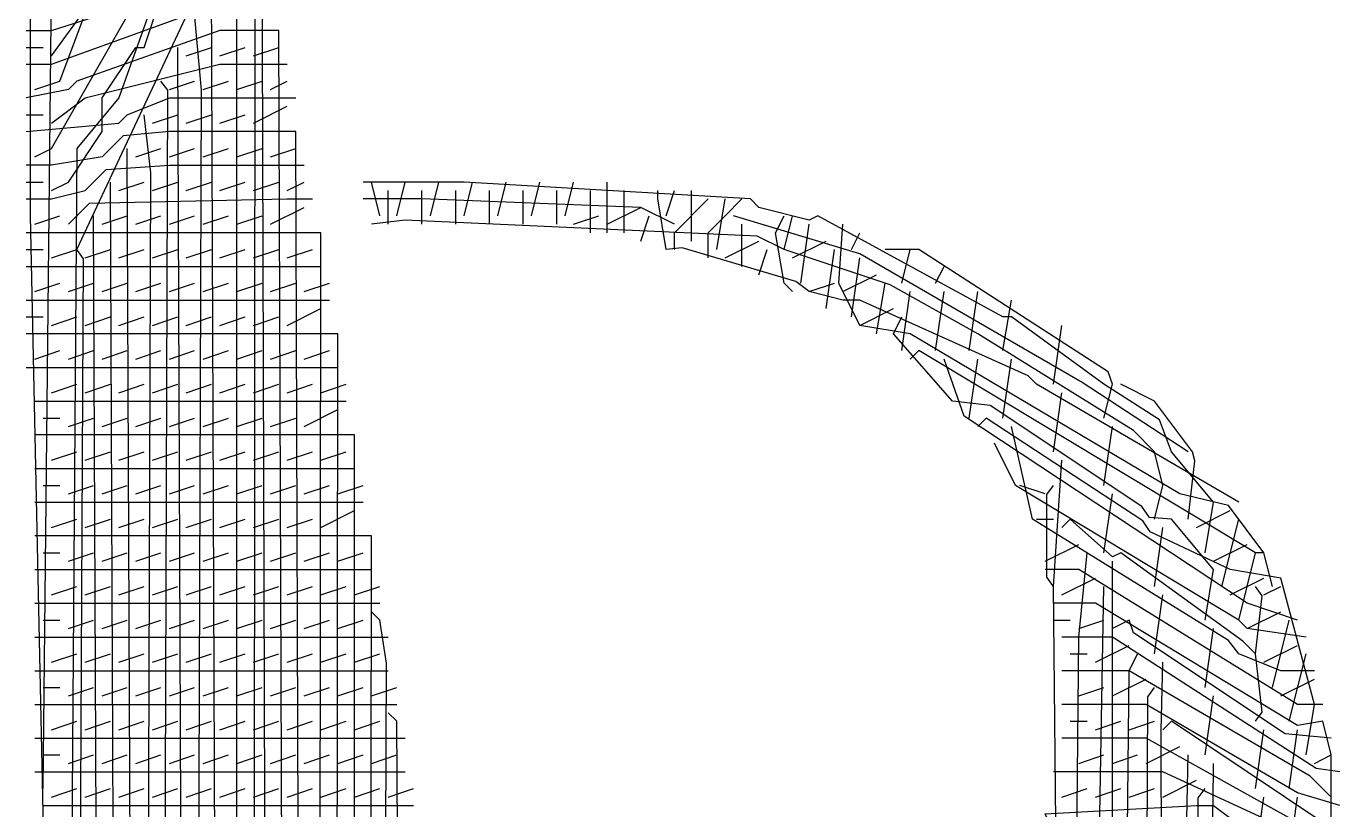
# Model space of a CAD drawing. Header units: inches. Extents: x -97096 to 280004, y -37912 to 97116.
# Drawn here: x 92687 to 93530, y 80807 to 81310 of the extents above; entities that cross this region are included whole.
import ezdxf

# ---------------------------------------------------------------- set-up
doc = ezdxf.new("R2010")
doc.units = ezdxf.units.IN
doc.header["$LTSCALE"] = 1000
doc.header["$MEASUREMENT"] = 0
doc.layers.add('GPS提资', color=1, linetype='Continuous')
doc.layers.add('TK', color=101, linetype='Continuous')

# ---------------------------------------------------------------- blocks, each defined once
blk = doc.blocks.new('A0-150')
at = {"layer": 'TK'}
for points in [[(167996.93, 117857.16), (167996.93, 119299.96)], [(167975.32, 119289.15), (167975.32, 119283.75), (167953.7, 119251.33), (167948.3, 119251.33), (167921.28, 119175.67), (167894.26, 119143.25), (167886.16, 118019.27), (167894.26, 117824.74), (167898.58, 117905.25), (167898.58, 117917.14), (167894.26, 118213.81), (167883.45, 118213.81), (167864.54, 119100.02), (167864.54, 119229.71), (167899.67, 119254.03), (167905.07, 119251.33), (168001.8, 119293.47), (168007.74, 119289.15)], [(168007.74, 117862.56), (168018.55, 117878.78), (168017.47, 117883.64), (168013.14, 119283.75), (168002.34, 119294.56)], [(167867.24, 119137.85), (167878.05, 119143.25), (167942.9, 119256.73), (167942.9, 119272.94)], [(167878.05, 119116.23), (167888.86, 119121.64), (167910.47, 119154.06), (167910.47, 119175.67), (167932.09, 119208.1), (167937.49, 119208.1), (167959.11, 119272.94)], [(167878.05, 119073), (167894.26, 119078.41), (167975.32, 119251.33), (167969.91, 119272.94)], [(167861.84, 119218.9), (167878.05, 119218.9), (168006.66, 119259.97), (168018.55, 119251.33)], [(167878.05, 119202.69), (167921.28, 119262.13)], [(167867.24, 119181.08), (167883.45, 119186.48), (167899.67, 119229.71), (167905.07, 119251.33)], [(167986.12, 117851.76), (167980.72, 119251.33)], [(168007.74, 117857.16), (168008.82, 119245.38), (168013.14, 119251.33)], [(167861.84, 119197.29), (167878.05, 119197.29), (167996.93, 119240.52), (168023.95, 119240.52)], [(167872.65, 118732.57), (167878.05, 119245.92)], [(167932.09, 117840.95), (167969.91, 117846.35), (167974.24, 119180.54), (167969.91, 119229.71)], [(168029.35, 117873.37), (168028.27, 118034.94), (168023.95, 119218.9), (167986.12, 119218.9), (167894.26, 119186.48), (167888.86, 119181.08), (167861.84, 119175.67)], [(167861.84, 119208.1), (167872.65, 119208.1)], [(167964.51, 117846.35), (167959.11, 119208.1)], [(167964.51, 119202.69), (167980.72, 119208.1)], [(167986.12, 119202.69), (168002.34, 119208.1)], [(168007.74, 119202.69), (168023.95, 119208.1)], [(167878.05, 119159.46), (167899.67, 119175.67), (167986.12, 119197.29), (168029.35, 119197.29)], [(167948.3, 117846.35), (167952.62, 119180.54), (167948.3, 119186.48)], [(167953.7, 119181.08), (167969.91, 119186.48)], [(167975.32, 119181.08), (167991.53, 119186.48)], [(167996.93, 119181.08), (168013.14, 119186.48)], [(168018.55, 119181.08), (168029.35, 119186.48)], [(167861.84, 119154.06), (167921.28, 119159.46), (167926.68, 119164.87), (167953.7, 119175.67), (168034.76, 119175.67)], [(167861.84, 119164.87), (167872.65, 119164.87)], [(167888.86, 117835.55), (167937.49, 117835.55), (167941.81, 119127.58), (167937.49, 119164.87)], [(167942.9, 119159.46), (167959.11, 119164.87)], [(167964.51, 119159.46), (167980.72, 119164.87)], [(167986.12, 119159.46), (168002.34, 119164.87)], [(168007.74, 119159.46), (168029.35, 119170.27)], [(167888.86, 117857.16), (167953.7, 117857.16), (168018.55, 117862.56), (168023.41, 117869.05), (168040.16, 117867.97), (168039.08, 117883.64), (168034.76, 119154.06), (167953.7, 119154.06), (167923.98, 119151.36), (167910.47, 119137.85), (167878.05, 119132.44), (167861.84, 119132.44)], [(167932.09, 117835.55), (167926.68, 119143.25)], [(167932.09, 119137.85), (167948.3, 119143.25)], [(167953.7, 119137.85), (167969.91, 119143.25)], [(167975.32, 119137.85), (167991.53, 119143.25)], [(167996.93, 119137.85), (168013.14, 119143.25)], [(168018.55, 119137.85), (168034.76, 119143.25)], [(167861.84, 119110.83), (167878.05, 119110.83), (167899.67, 119116.23), (167913.17, 119129.74), (167953.7, 119132.44), (168040.16, 119132.44)], [(167861.84, 119121.64), (167872.65, 119121.64)], [(167921.28, 117830.14), (167915.88, 119121.64)], [(167921.28, 119116.23), (167937.49, 119121.64)], [(167942.9, 119116.23), (167959.11, 119121.64)], [(167964.51, 119116.23), (167980.72, 119121.64)], [(167986.12, 119116.23), (168002.34, 119121.64)], [(168007.74, 119116.23), (168023.95, 119121.64)], [(168029.35, 119116.23), (168040.16, 119121.64)], [(168618.36, 118883.87), (168623.77, 118916.29), (168596.75, 118948.72), (168589.18, 118969.25), (168553.52, 118991.95), (168494.08, 119035.18), (168488.67, 119035.18), (168369.79, 119100.02), (168364.39, 119097.32), (168331.96, 119105.42), (168326.56, 119110.83), (168142.83, 119121.64), (168077.99, 119121.64)], [(168088.8, 119100.02), (168083.39, 119121.64)], [(168094.2, 119094.62), (168094.2, 119116.23)], [(168099.6, 119100.02), (168105.01, 119121.64)], [(168115.81, 119094.62), (168115.81, 119116.23)], [(168121.22, 119100.02), (168126.62, 119121.64)], [(168137.43, 119094.62), (168137.43, 119116.23)], [(168142.83, 119100.02), (168148.24, 119121.64)], [(168159.04, 119094.62), (168159.04, 119116.23)], [(168164.45, 119100.02), (168169.85, 119121.64)], [(168180.66, 119094.62), (168180.66, 119116.23)], [(168186.06, 119100.02), (168191.47, 119121.64)], [(168202.27, 119094.62), (168202.27, 119116.23)], [(168207.68, 119100.02), (168213.08, 119121.64)], [(168223.89, 119089.21), (168223.89, 119116.23)], [(168234.7, 119089.21), (168234.7, 119121.64)], [(168245.5, 119089.21), (168245.5, 119116.23)], [(168639.98, 118916.29), (168510.29, 118991.95), (168504.88, 118997.35), (168396.81, 119045.98), (168386, 119045.98), (168364.39, 119051.39), (168355.74, 119057.87), (168282.79, 119079.49), (168272.52, 119078.41), (168267.12, 119110.83), (168267.12, 119116.23)], [(168272.52, 119100.02), (168277.93, 119116.23)], [(168288.73, 119083.81), (168288.73, 119116.23)], [(167888.86, 119094.62), (167902.37, 119108.13), (168029.35, 119110.83), (168045.57, 119110.83)], [(168018.55, 119094.62), (168040.16, 119105.42)], [(168277.93, 119094.62), (168256.31, 119105.42), (168115.81, 119110.83), (168077.99, 119110.83)], [(168234.7, 119094.62), (168256.31, 119105.42)], [(168277.93, 119078.41), (168277.93, 119089.21), (168299.54, 119110.83)], [(168299.54, 119073), (168299.54, 119089.21), (168310.35, 119100.02), (168321.16, 119110.83)], [(168304.95, 119078.41), (168310.35, 119110.83)], [(167867.24, 119094.62), (167883.45, 119100.02)], [(167910.47, 117830.14), (167905.07, 119100.02)], [(167910.47, 119094.62), (167926.68, 119100.02)], [(167932.09, 119094.62), (167948.3, 119100.02)], [(167953.7, 119094.62), (167969.91, 119100.02)], [(167975.32, 119094.62), (167991.53, 119100.02)], [(167996.93, 119094.62), (168013.14, 119100.02)], [(168585.94, 118905.49), (168591.34, 118927.1), (168585.94, 118948.72), (168572.43, 118962.23), (168472.46, 119024.37), (168416.26, 119055.71), (168348.18, 119078.41), (168330.88, 119087.05), (168105.01, 119097.32), (168083.39, 119094.62)], [(168213.08, 119094.62), (168229.29, 119100.02)], [(168256.31, 119083.81), (168261.72, 119100.02)], [(168607.55, 118948.72), (168539.47, 118993.03), (168396.81, 119075.7), (168315.75, 119100.02)], [(168353.58, 119051.39), (168348.18, 119056.79), (168342.77, 119089.21), (168348.18, 119100.02)], [(168348.18, 119078.41), (168353.58, 119100.02)], [(168050.97, 117873.37), (168049.89, 118003.6), (168050.97, 119089.21), (167861.84, 119089.21)], [(168321.16, 119067.6), (168321.16, 119094.62)], [(168358.98, 119056.79), (168364.39, 119094.62)], [(168661.59, 118862.26), (168656.19, 118883.87), (168633.49, 118914.13), (168602.15, 118921.7), (168429.23, 119024.37), (168396.81, 119029.77), (168383.3, 119056.79), (168386, 119094.62)], [(168391.41, 119078.41), (168396.81, 119089.21)], [(168310.35, 119073), (168331.96, 119083.81)], [(168353.58, 119073), (168375.19, 119083.81)], [(167861.84, 119078.41), (167872.65, 119078.41)], [(167894.26, 118213.81), (167898.58, 119072.46), (167894.26, 119078.41)], [(167899.67, 119073), (167915.88, 119078.41)], [(167921.28, 119073), (167937.49, 119078.41)], [(167942.9, 119073), (167959.11, 119078.41)], [(167964.51, 119073), (167980.72, 119078.41)], [(167986.12, 119073), (168002.34, 119078.41)], [(168007.74, 119073), (168023.95, 119078.41)], [(168029.35, 119073), (168045.57, 119078.41)], [(168331.96, 119062.19), (168337.37, 119078.41)], [(168375.19, 119040.58), (168380.6, 119078.41)], [(168391.41, 119035.18), (168396.81, 119073)], [(168553.52, 118970.33), (168558.92, 118991.95), (168556.22, 119000.05), (168434.64, 119078.41), (168413.02, 119078.41)], [(168423.83, 119056.79), (168429.23, 119078.41)], [(167861.84, 119067.6), (168050.97, 119067.6)], [(168445.44, 119056.79), (168450.85, 119067.6)], [(167867.24, 119051.39), (167883.45, 119056.79)], [(167888.86, 119051.39), (167905.07, 119056.79)], [(167910.47, 119051.39), (167926.68, 119056.79)], [(167932.09, 119051.39), (167948.3, 119056.79)], [(167953.7, 119051.39), (167969.91, 119056.79)], [(167975.32, 119051.39), (167991.53, 119056.79)], [(167996.93, 119051.39), (168013.14, 119056.79)], [(168018.55, 119051.39), (168034.76, 119056.79)], [(168040.16, 119051.39), (168056.37, 119056.79)], [(168364.39, 119051.39), (168380.6, 119056.79)], [(168386, 119051.39), (168407.62, 119062.19)], [(168407.62, 119024.37), (168413.02, 119056.79)], [(168423.83, 119013.56), (168429.23, 119051.39)], [(168445.44, 119013.56), (168450.85, 119051.39)], [(168467.06, 119013.56), (168472.46, 119051.39)], [(167861.84, 119045.98), (168056.37, 119045.98)], [(168029.35, 119029.77), (168050.97, 119040.58)], [(168396.81, 119029.77), (168418.42, 119040.58)], [(168488.67, 119013.56), (168494.08, 119045.98)], [(167861.84, 119035.18), (167872.65, 119035.18)], [(167878.05, 119029.77), (167894.26, 119035.18)], [(167899.67, 119029.77), (167915.88, 119035.18)], [(167921.28, 119029.77), (167937.49, 119035.18)], [(167942.9, 119029.77), (167959.11, 119035.18)], [(167964.51, 119029.77), (167980.72, 119035.18)], [(167986.12, 119029.77), (168002.34, 119035.18)], [(168007.74, 119029.77), (168023.95, 119035.18)], [(168618.36, 118840.64), (168623.77, 118873.06), (168596.75, 118905.49), (168582.7, 118906.57), (168577.83, 118913.59), (168480.57, 118978.44), (168456.25, 118981.14), (168418.42, 119024.37), (168423.83, 119035.18)], [(168521.09, 118991.95), (168526.5, 119029.77)], [(168061.78, 117878.78), (168060.7, 118013.33), (168061.78, 119024.37), (167861.84, 119024.37)], [(167867.24, 119008.16), (167883.45, 119013.56)], [(167888.86, 119008.16), (167905.07, 119013.56)], [(167910.47, 119008.16), (167926.68, 119013.56)], [(167932.09, 119008.16), (167948.3, 119013.56)], [(167953.7, 119008.16), (167969.91, 119013.56)], [(167975.32, 119008.16), (167991.53, 119013.56)], [(167996.93, 119008.16), (168013.14, 119013.56)], [(168018.55, 119008.16), (168034.76, 119013.56)], [(168040.16, 119008.16), (168056.37, 119013.56)], [(168656.19, 118883.87), (168650.78, 118883.87), (168434.64, 119013.56), (168429.23, 119008.16)], [(168677.8, 118840.64), (168645.38, 118851.45), (168463.82, 118971.41), (168450.85, 119008.16)], [(168467.06, 118970.33), (168472.46, 119008.16)], [(168488.67, 118970.33), (168494.08, 119008.16)], [(167861.84, 119002.75), (168061.78, 119002.75)], [(167878.05, 118986.54), (167894.26, 118991.95)], [(167899.67, 118986.54), (167915.88, 118991.95)], [(167921.28, 118986.54), (167937.49, 118991.95)], [(167942.9, 118986.54), (167959.11, 118991.95)], [(167964.51, 118986.54), (167980.72, 118991.95)], [(167986.12, 118986.54), (168002.34, 118991.95)], [(168007.74, 118986.54), (168023.95, 118991.95)], [(168029.35, 118986.54), (168045.57, 118991.95)], [(168050.97, 118986.54), (168067.18, 118991.95)], [(168607.55, 118905.49), (168611.88, 118942.77), (168610.26, 118948.72), (168585.94, 118981.14), (168564.32, 118991.95)], [(167867.24, 118981.14), (168067.18, 118981.14)], [(168521.09, 118948.72), (168526.5, 118986.54)], [(167872.65, 118970.33), (167883.45, 118970.33)], [(167888.86, 118964.93), (167905.07, 118970.33)], [(167910.47, 118964.93), (167926.68, 118970.33)], [(167932.09, 118964.93), (167948.3, 118970.33)], [(167953.7, 118964.93), (167969.91, 118970.33)], [(167975.32, 118964.93), (167991.53, 118970.33)], [(167996.93, 118964.93), (168013.14, 118970.33)], [(168018.55, 118964.93), (168034.76, 118970.33)], [(168040.16, 118964.93), (168061.78, 118975.73)], [(168683.21, 118754.18), (168688.61, 118786.6), (168667, 118867.66), (168634.57, 118873.06), (168583.24, 118897.38), (168578.37, 118904.41), (168477.87, 118970.33), (168472.46, 118964.93)], [(168688.61, 118808.22), (168667, 118808.22), (168639.98, 118819.03), (168633.49, 118827.67), (168507.59, 118905.49), (168494.08, 118964.93)], [(168553.52, 118927.1), (168558.92, 118964.93)], [(167888.86, 117878.78), (167899.67, 117878.78), (168072.58, 117884.18), (168072.58, 117889.58), (168072.58, 118959.52), (167867.24, 118959.52)], [(168683.21, 118829.83), (168645.38, 118835.24), (168639.98, 118840.64), (168496.78, 118927.1), (168483.27, 118954.12)], [(167878.05, 118943.31), (167894.26, 118948.72)], [(167899.67, 118943.31), (167915.88, 118948.72)], [(167921.28, 118943.31), (167937.49, 118948.72)], [(167942.9, 118943.31), (167959.11, 118948.72)], [(167964.51, 118943.31), (167980.72, 118948.72)], [(167986.12, 118943.31), (168002.34, 118948.72)], [(168007.74, 118943.31), (168023.95, 118948.72)], [(168029.35, 118943.31), (168045.57, 118948.72)], [(168050.97, 118943.31), (168067.18, 118948.72)], [(167867.24, 118937.91), (168072.58, 118937.91)], [(168521.09, 118862.26), (168526.5, 118943.31)], [(167872.65, 118927.1), (167883.45, 118927.1)], [(167888.86, 118921.7), (167905.07, 118927.1)], [(167910.47, 118921.7), (167926.68, 118927.1)], [(167932.09, 118921.7), (167948.3, 118927.1)], [(167953.7, 118921.7), (167969.91, 118927.1)], [(167975.32, 118921.7), (167991.53, 118927.1)], [(167996.93, 118921.7), (168013.14, 118927.1)], [(168018.55, 118921.7), (168034.76, 118927.1)], [(168040.16, 118921.7), (168056.37, 118927.1)], [(168061.78, 118921.7), (168077.99, 118927.1)], [(168515.69, 118921.7), (168499.48, 118927.1)], [(168526.5, 118251.63), (168526.5, 118321.88), (168521.09, 118862.26), (168516.77, 118868.2), (168516.77, 118921.16), (168521.09, 118927.1)], [(168553.52, 118883.87), (168558.92, 118921.7)], [(167867.24, 118916.29), (168077.99, 118916.29)], [(167878.05, 118900.08), (167894.26, 118905.49)], [(167899.67, 118900.08), (167915.88, 118905.49)], [(167921.28, 118900.08), (167937.49, 118905.49)], [(167942.9, 118900.08), (167959.11, 118905.49)], [(167964.51, 118900.08), (167980.72, 118905.49)], [(167986.12, 118900.08), (168002.34, 118905.49)], [(168007.74, 118900.08), (168023.95, 118905.49)], [(168029.35, 118900.08), (168045.57, 118905.49)], [(168050.97, 118900.08), (168072.58, 118910.89)], [(168510.29, 118905.49), (168521.09, 118905.49)], [(168650.78, 118775.8), (168655.11, 118781.74), (168650.78, 118819.03), (168642.68, 118827.13), (168564.32, 118883.87), (168558.92, 118881.17), (168531.9, 118905.49), (168526.5, 118900.08)], [(168612.96, 118900.08), (168634.57, 118910.89)], [(168629.17, 118862.26), (168639.98, 118905.49)], [(168077.99, 117889.58), (168082.31, 118025.22), (168083.39, 118894.68), (167867.24, 118894.68)], [(168585.94, 118862.26), (168591.34, 118900.08)], [(168515.69, 118878.47), (168537.31, 118889.27)], [(168623.77, 118878.47), (168645.38, 118889.27)], [(167872.65, 118883.87), (167883.45, 118883.87)], [(167888.86, 118878.47), (167905.07, 118883.87)], [(167910.47, 118878.47), (167926.68, 118883.87)], [(167932.09, 118878.47), (167948.3, 118883.87)], [(167953.7, 118878.47), (167969.91, 118883.87)], [(167975.32, 118878.47), (167991.53, 118883.87)], [(167996.93, 118878.47), (168013.14, 118883.87)], [(168018.55, 118878.47), (168034.76, 118883.87)], [(168040.16, 118878.47), (168056.37, 118883.87)], [(168061.78, 118878.47), (168077.99, 118883.87)], [(168240.1, 118267.85), (168256.31, 118267.85), (168299.54, 118273.25), (168313.05, 118286.76), (168461.65, 118289.46), (168556.22, 118292.16), (168558.92, 118635.3), (168558.92, 118878.47)], [(168494.08, 118230.02), (168531.9, 118257.04), (168537.31, 118829.83), (168542.71, 118883.87)], [(168639.98, 118840.64), (168650.78, 118883.87)], [(167867.24, 118873.06), (168083.39, 118873.06)], [(168694.01, 118786.6), (168677.8, 118786.6), (168537.31, 118873.06), (168515.69, 118873.06)], [(167878.05, 118856.85), (167894.26, 118862.26)], [(167899.67, 118856.85), (167915.88, 118862.26)], [(167921.28, 118856.85), (167937.49, 118862.26)], [(167942.9, 118856.85), (167959.11, 118862.26)], [(167964.51, 118856.85), (167980.72, 118862.26)], [(167986.12, 118856.85), (168002.34, 118862.26)], [(168007.74, 118856.85), (168023.95, 118862.26)], [(168029.35, 118856.85), (168045.57, 118862.26)], [(168050.97, 118856.85), (168067.18, 118862.26)], [(168072.58, 118856.85), (168088.8, 118862.26)], [(168526.5, 118856.85), (168548.11, 118867.66)], [(168537.31, 118273.25), (168543.25, 118277.57), (168553.52, 118862.26)], [(168634.57, 118856.85), (168656.19, 118867.66)], [(168650.78, 118819.03), (168655.11, 118856.31), (168650.78, 118862.26)], [(168656.19, 118856.85), (168667, 118862.26)], [(168585.94, 118819.03), (168591.34, 118856.85)], [(167867.24, 118851.45), (168088.8, 118851.45)], [(168061.78, 117884.18), (168089.34, 117888.5), (168093.12, 118813.08), (168088.8, 118840.64), (168083.39, 118846.04)], [(168667, 118575.86), (168699.42, 118592.07), (168699.42, 118721.76), (168699.42, 118754.18), (168694.01, 118775.8), (168677.8, 118773.09), (168548.11, 118851.45), (168521.09, 118851.45)], [(168645.38, 118835.24), (168667, 118846.04)], [(167872.65, 118840.64), (167883.45, 118840.64)], [(167888.86, 118835.24), (167905.07, 118840.64)], [(167910.47, 118835.24), (167926.68, 118840.64)], [(167932.09, 118835.24), (167948.3, 118840.64)], [(167953.7, 118835.24), (167969.91, 118840.64)], [(167975.32, 118835.24), (167991.53, 118840.64)], [(167996.93, 118835.24), (168013.14, 118840.64)], [(168018.55, 118835.24), (168034.76, 118840.64)], [(168040.16, 118835.24), (168056.37, 118840.64)], [(168061.78, 118835.24), (168077.99, 118840.64)], [(168521.09, 118840.64), (168531.9, 118840.64)], [(168537.31, 118835.24), (168553.52, 118840.64)], [(168699.42, 118764.99), (168669.7, 118767.69), (168572.43, 118832.54), (168569.73, 118840.64), (168558.92, 118835.24)], [(168661.59, 118797.41), (168672.4, 118840.64)], [(167867.24, 118829.83), (168094.2, 118829.83)], [(168704.82, 118743.37), (168689.69, 118745.54), (168558.92, 118829.83), (168526.5, 118829.83)], [(168618.36, 118797.41), (168623.77, 118835.24)], [(167878.05, 118813.62), (167894.26, 118819.03)], [(167899.67, 118813.62), (167915.88, 118819.03)], [(167921.28, 118813.62), (167937.49, 118819.03)], [(167942.9, 118813.62), (167959.11, 118819.03)], [(167964.51, 118813.62), (167980.72, 118819.03)], [(167986.12, 118813.62), (168002.34, 118819.03)], [(168007.74, 118813.62), (168023.95, 118819.03)], [(168029.35, 118813.62), (168045.57, 118819.03)], [(168050.97, 118813.62), (168067.18, 118819.03)], [(168072.58, 118813.62), (168088.8, 118819.03)], [(168531.9, 118819.03), (168542.71, 118819.03)], [(168548.11, 118813.62), (168569.73, 118824.43)], [(168548.11, 118294.86), (168564.32, 118300.27), (168569.73, 118808.22), (168575.13, 118819.03)], [(168656.19, 118813.62), (168677.8, 118824.43)], [(168672.4, 118775.8), (168683.21, 118819.03)], [(168558.92, 118316.48), (168591.34, 118338.09), (168590.26, 118769.85), (168591.34, 118813.62)], [(167867.24, 118808.22), (168094.2, 118808.22)], [(168699.42, 118727.16), (168685.91, 118740.67), (168569.73, 118808.22), (168526.5, 118808.22)], [(168558.92, 118792.01), (168580.54, 118802.82)], [(168667, 118792.01), (168688.61, 118802.82)], [(167872.65, 118797.41), (167883.45, 118797.41)], [(167888.86, 118792.01), (167905.07, 118797.41)], [(167910.47, 118792.01), (167926.68, 118797.41)], [(167932.09, 118792.01), (167948.3, 118797.41)], [(167953.7, 118792.01), (167969.91, 118797.41)], [(167975.32, 118792.01), (167991.53, 118797.41)], [(167996.93, 118792.01), (168013.14, 118797.41)], [(168018.55, 118792.01), (168034.76, 118797.41)], [(168040.16, 118792.01), (168056.37, 118797.41)], [(168061.78, 118792.01), (168077.99, 118797.41)], [(168083.39, 118792.01), (168099.6, 118797.41)], [(168234.7, 118311.08), (168256.31, 118311.08), (168321.16, 118316.48), (168334.67, 118329.99), (168461.65, 118332.69), (168577.83, 118335.39), (168580.54, 118548.84), (168581.62, 118791.47), (168585.94, 118797.41)], [(168537.31, 118792.01), (168553.52, 118797.41)], [(167867.24, 118786.6), (168099.6, 118786.6)], [(168704.82, 118721.76), (168677.8, 118729.86), (168580.54, 118786.6), (168526.5, 118786.6)], [(168618.36, 118754.18), (168623.77, 118792.01)], [(168105.01, 117894.99), (168099.6, 118775.8), (168094.2, 118781.2)], [(167878.05, 118770.39), (167894.26, 118775.8)], [(167899.67, 118770.39), (167915.88, 118775.8)], [(167921.28, 118770.39), (167937.49, 118775.8)], [(167942.9, 118770.39), (167959.11, 118775.8)], [(167964.51, 118770.39), (167980.72, 118775.8)], [(167986.12, 118770.39), (168002.34, 118775.8)], [(168007.74, 118770.39), (168023.95, 118775.8)], [(168029.35, 118770.39), (168045.57, 118775.8)], [(168050.97, 118770.39), (168067.18, 118775.8)], [(168072.58, 118770.39), (168088.8, 118775.8)], [(168531.9, 118775.8), (168542.71, 118775.8)], [(168548.11, 118770.39), (168564.32, 118775.8)], [(168569.73, 118770.39), (168585.94, 118775.8)], [(168704.82, 118710.95), (168694.01, 118710.95), (168596.75, 118775.8), (168591.34, 118770.39)], [(168650.78, 118732.57), (168656.19, 118770.39)], [(168672.4, 118732.57), (168677.8, 118770.39)], [(167867.24, 118764.99), (168105.01, 118764.99)], [(168704.82, 118700.14), (168677.8, 118710.95), (168580.54, 118764.99), (168526.5, 118764.99)], [(168580.54, 118748.78), (168602.15, 118759.59)], [(167872.65, 118754.18), (167883.45, 118754.18)], [(167888.86, 118748.78), (167905.07, 118754.18)], [(167910.47, 118748.78), (167926.68, 118754.18)], [(167932.09, 118748.78), (167948.3, 118754.18)], [(167953.7, 118748.78), (167969.91, 118754.18)], [(167975.32, 118748.78), (167991.53, 118754.18)], [(167996.93, 118748.78), (168013.14, 118754.18)], [(168018.55, 118748.78), (168034.76, 118754.18)], [(168040.16, 118748.78), (168056.37, 118754.18)], [(168061.78, 118748.78), (168077.99, 118754.18)], [(168083.39, 118748.78), (168099.6, 118754.18)], [(168537.31, 118748.78), (168553.52, 118754.18)], [(168558.92, 118748.78), (168575.13, 118754.18)], [(168602.15, 118359.71), (168599.45, 118365.11), (168607.55, 118754.18)], [(168688.61, 118748.78), (168699.42, 118754.18)], [(167867.24, 118743.37), (168105.01, 118743.37)], [(168699.42, 118683.93), (168661.59, 118710.95), (168591.34, 118743.37), (168521.09, 118743.37)], [(168612.96, 118381.32), (168618.36, 118386.73), (168623.77, 118743.37), (168623.77, 118748.78)], [(168591.34, 118727.16), (168612.96, 118737.97)], [(167878.05, 118727.16), (167894.26, 118732.57)], [(167899.67, 118727.16), (167915.88, 118732.57)], [(167921.28, 118727.16), (167937.49, 118732.57)], [(167942.9, 118727.16), (167959.11, 118732.57)], [(167964.51, 118727.16), (167980.72, 118732.57)], [(167986.12, 118727.16), (168002.34, 118732.57)], [(168007.74, 118727.16), (168023.95, 118732.57)], [(168029.35, 118727.16), (168045.57, 118732.57)], [(168050.97, 118727.16), (168067.18, 118732.57)], [(168072.58, 118727.16), (168088.8, 118732.57)], [(168094.2, 118727.16), (168110.41, 118732.57)], [(168261.72, 118213.81), (168277.93, 118257.04), (168277.93, 118267.85), (168299.54, 118300.27), (168330.88, 118334.85), (168353.58, 118354.3), (168601.07, 118356.47), (168612.96, 118375.92), (168614.04, 118726.62), (168618.36, 118732.57)], [(168526.5, 118727.16), (168542.71, 118732.57)], [(168548.11, 118727.16), (168564.32, 118732.57)], [(168569.73, 118727.16), (168585.94, 118732.57)], [(168650.78, 118689.34), (168656.19, 118727.16)], [(168672.4, 118689.34), (168677.8, 118727.16)], [(167872.65, 118721.76), (168110.41, 118721.76)], [(168250.91, 118224.62), (168256.31, 118224.62), (168286.57, 118236.5), (168291.44, 118243.53), (168440.04, 118246.23), (168512.99, 118248.93), (168518.39, 118710.95), (168515.69, 118716.36), (168612.96, 118721.76), (168623.77, 118721.76), (168645.38, 118705.55), (168704.82, 118678.53)]]:
    blk.add_lwpolyline(points, dxfattribs=at)

msp = doc.modelspace()

# ---------------------------------------------------------------- block references
at = {"layer": 'GPS提资'}
msp.add_blockref('A0-150', (-75175, -37912.07), dxfattribs=at)

doc.saveas('drawing.dxf')
